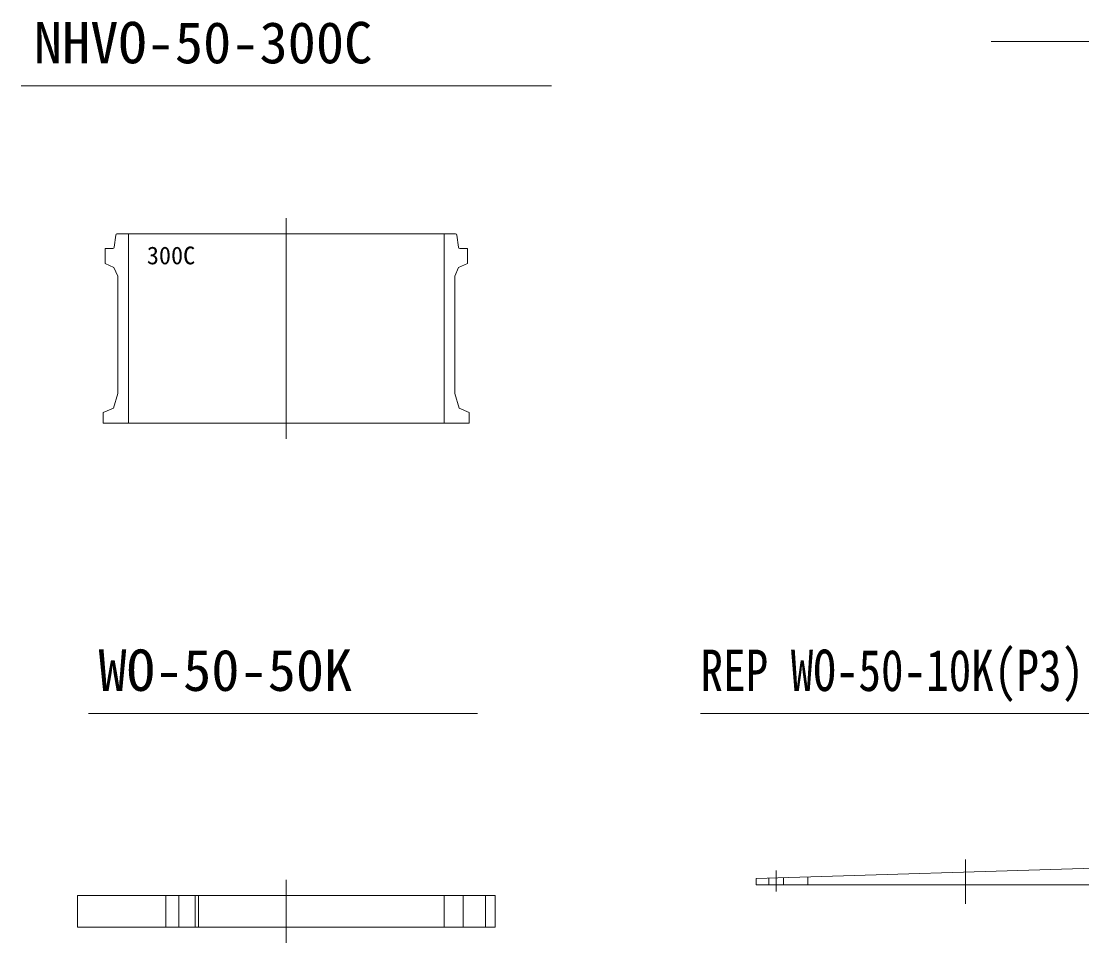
# Model space of a CAD drawing. Units: millimetres at full size, sheet at 1:20; details may follow other scales. Extents: x -5700 to 5714, y -3160 to 3160.
# Drawn here: x 1712 to 3393, y -2760 to -1300 of the extents above; entities that cross this region are included whole.
import ezdxf
from ezdxf.enums import TextEntityAlignment as Align

# ---------------------------------------------------------------- set-up
doc = ezdxf.new("R2010")
doc.units = ezdxf.units.MM
doc.header["$LTSCALE"] = 20
doc.layers.add('0-5_TEMP01', color=3, linetype='Continuous', lineweight=18)
doc.layers.add('0-7_躯体', color=7, linetype='Continuous', lineweight=9)
doc.layers.add('0-D_注釈', color=1, linetype='Continuous')
doc.styles.add('ＭＳ ゴシック', font='')
doc.styles.get('ＭＳ ゴシック').set_extended_font_data('MS Gothic')

msp = doc.modelspace()

# ---------------------------------------------------------------- linework, layer by layer
at = {"layer": '0-5_TEMP01'}
for p, q in [((3249.13, -1332.21), (5431.89, -1332.21)), ((2132.12, -1611.96), (2132.12, -1961.96)), ((3208.43, -2628.49), (3208.43, -2698.5)), ((2908.43, -2646.06), (2908.43, -2678.88)), ((2132.12, -2660.37), (2132.12, -2760.37))]:
    msp.add_line(p, q, dxfattribs=at)
at = {"layer": '0-7_躯体'}
for p, q in [((1712.12, -1402.36), (2552.12, -1402.36)), ((1859.35, -1658.21), (1861.9, -1638.69)), ((2132.12, -1636.96), (1863.88, -1636.96)), ((1882.12, -1636.96), (1882.12, -1936.96)), ((2132.12, -1636.96), (2400.37, -1636.96)), ((2382.12, -1636.96), (2382.12, -1936.96)), ((2404.9, -1658.21), (2402.35, -1638.69)), ((1845.13, -1659.95), (1845.13, -1683.95)), ((1845.13, -1659.95), (1857.37, -1659.95)), ((2419.12, -1659.95), (2406.88, -1659.95)), ((2419.12, -1659.95), (2419.12, -1683.95)), ((1845.13, -1683.95), (1859.12, -1689.96)), ((1859.12, -1689.96), (1865.13, -1703.95)), ((2405.12, -1689.96), (2399.13, -1703.95)), ((2419.12, -1683.95), (2405.12, -1689.96)), ((1865.13, -1703.95), (1865.13, -1889.96)), ((2399.13, -1703.95), (2399.13, -1889.96)), ((1858.12, -1912.95), (1865.13, -1889.96)), ((2406.12, -1912.95), (2399.13, -1889.96)), ((1842.12, -1919.96), (1858.12, -1912.95)), ((2422.12, -1919.96), (2406.12, -1912.95)), ((1842.12, -1919.96), (1842.12, -1936.96)), ((2422.12, -1919.96), (2422.12, -1936.96)), ((1842.12, -1936.96), (2132.12, -1936.96)), ((2422.12, -1936.96), (2132.12, -1936.96)), ((1818.66, -2396.95), (2435.21, -2396.95)), ((2788.43, -2397.16), (3628.43, -2397.16)), ((2876.43, -2658.49), (3540.43, -2638.49)), ((2876.43, -2658.49), (2876.43, -2668.5)), ((2876.43, -2668.5), (3540.43, -2668.5)), ((2896.93, -2657.88), (2896.93, -2668.5)), ((2919.93, -2657.18), (2919.93, -2668.5)), ((2958.43, -2656.03), (2958.43, -2668.5)), ((2463.12, -2685.37), (1801.12, -2685.37)), ((1801.12, -2685.37), (1801.12, -2735.37)), ((1941.33, -2685.37), (1941.33, -2735.37)), ((1941.33, -2685.37), (1941.33, -2735.37)), ((1961.82, -2685.37), (1961.82, -2735.37)), ((1987.79, -2685.37), (1987.79, -2735.37)), ((1993.29, -2685.37), (1993.29, -2735.37)), ((2382.12, -2685.37), (2382.12, -2735.37)), ((2412.13, -2685.37), (2412.13, -2735.37)), ((2447.76, -2685.37), (2447.76, -2735.37)), ((2463.12, -2685.37), (2463.12, -2735.37)), ((2463.12, -2735.37), (1801.12, -2735.37))]:
    msp.add_line(p, q, dxfattribs=at)
for centre, start, end in [((1863.88, -1638.95), 90, 172.569), ((2400.37, -1638.95), 7.431, 90), ((1857.37, -1657.95), 270, 352.569), ((2406.88, -1657.95), 187.431, 270)]:
    msp.add_arc(centre, 2, start, end, dxfattribs=at)

# ---------------------------------------------------------------- texts
at = {"layer": '0-7_躯体', "style": 'ＭＳ ゴシック'}
for s, p in [('NHVO-50-300C', (1732.13, -1386.32)), ('WO-50-50K', (1834.57, -2380.91))]:
    msp.add_text(s, height=65.69, dxfattribs=at).set_placement(p, align=Align.BOTTOM_LEFT)
at = {"layer": '0-7_躯体', "style": 'ＭＳ ゴシック', "width": 0.8}
msp.add_text('REP WO-50-10K(P3)', height=65.69, dxfattribs=at).set_placement((2788.43, -2381.12), align=Align.BOTTOM_LEFT)
at = {"layer": '0-D_注釈', "style": 'ＭＳ ゴシック'}
msp.add_text('300C', height=28.15, dxfattribs=at).set_placement((1911.18, -1693.58), align=Align.BOTTOM_LEFT)

doc.saveas('drawing.dxf')
